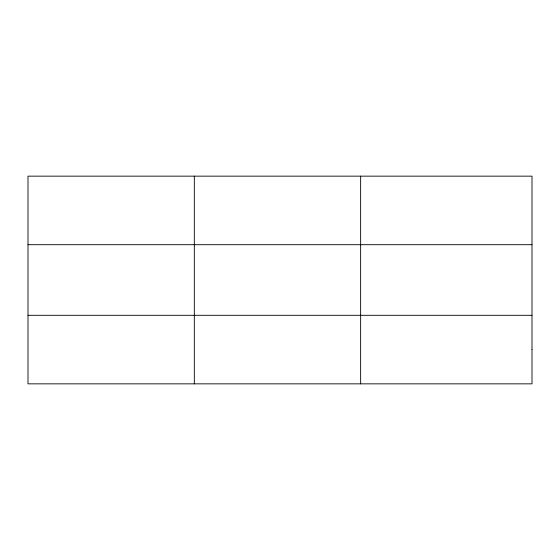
<?xml version="1.0" encoding="UTF-8"?>
<svg xmlns="http://www.w3.org/2000/svg" width="560" height="560" viewBox="0 0 560 560"><rect width="100%" height="100%" fill="white"/><g stroke="black" fill="none" stroke-linecap="round" stroke-linejoin="round"><path stroke-width="0.84" d="M194.32 383.845L194.32 176.155M360.64 383.845L360.64 176.155M28 244.692L532 244.692M28 315.308L532 315.308M532 349.58L532 383.845L28 383.845L28 176.155L532 176.155L532 349.58"/></g></svg>
